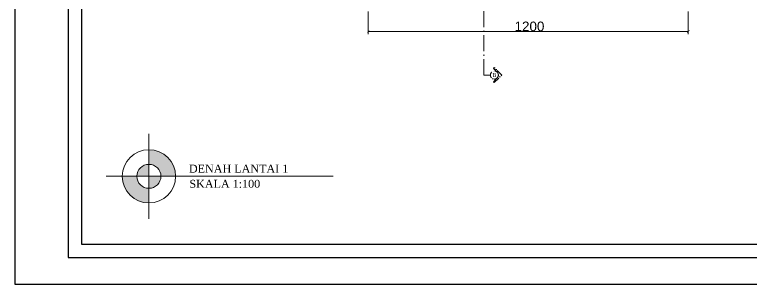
# Model space of a CAD drawing. Header units: millimetres. Extents: x -12161372 to 46643, y -9506984 to 15358.
# Drawn here: x 10984 to 13745, y 4142 to 5154 of the extents above; entities that cross this region are included whole.
import ezdxf

# ---------------------------------------------------------------- set-up
doc = ezdxf.new("R2010")
doc.units = ezdxf.units.MM
doc.linetypes.add('ACAD_ISO10W100', pattern=[18, 12, -3, 0, -3])
for name, color, linetype, lineweight in [('dimensi', 50, 'Continuous', 5), ('garis potongan', 3, 'ACAD_ISO10W100', 18), ('teks', 255, 'Continuous', 5)]:
    doc.layers.add(name, color=color, linetype=linetype, lineweight=lineweight)
doc.styles.get("Standard").update_dxf_attribs({"font": 'arial.ttf'})
doc.styles.add('teks2', font='times.ttf', dxfattribs={"height": 15})
doc.dimstyles.new('ISO-25', dxfattribs={"dimtxt": 4.5, "dimasz": 10, "dimexe": 10, "dimexo": 10, "dimtad": 1, "dimtxsty": 'Standard', "dimblk": 'ARCHTICK', "dimcen": 2.5, "dimclrt": 256, "dimadec": 0, "dimazin": 0, "dimtfac": 1, "dimtmove": 0, "dimatfit": 3, "dimfxl": 75, "dimfxlon": 1, "dimtfillclr": 256, "dimlwd": -1, "dimlwe": -1, "dimarcsym": 0})

# ---------------------------------------------------------------- blocks, each defined once
blk = doc.blocks.new('_ArchTick')
at = {"color": 0, "linetype": 'ByBlock', "const_width": 0.15}
blk.add_lwpolyline([(-0.5, -0.5), (0.5, 0.5)], dxfattribs=at)
blk = doc.blocks.new('*D90')
at = {"layer": 'Defpoints', "color": 0, "ltscale": 10, "transparency": 16777216}
for p in [(12309.2, 5290.3), (13509.2, 5290.3), (13509.2, 5091)]:
    blk.add_point(p, dxfattribs=at)
at = {"layer": 'dimensi', "color": 0, "ltscale": 10, "transparency": 16777216}
for p, q in [((12309.2, 5166), (12309.2, 5081)), ((13509.2, 5166), (13509.2, 5081)), ((12309.2, 5091), (13509.2, 5091))]:
    blk.add_line(p, q, dxfattribs=at)
at = {"layer": 'dimensi', "color": 0, "ltscale": 10, "transparency": 16777216, "xscale": 10, "yscale": 10, "zscale": 10, "rotation": 180}
blk.add_blockref('_ArchTick', (12309.2, 5091), dxfattribs=at)
at = {"layer": 'dimensi', "color": 0, "ltscale": 10, "transparency": 16777216, "xscale": 10, "yscale": 10, "zscale": 10}
blk.add_blockref('_ArchTick', (13509.2, 5091), dxfattribs=at)
at = {"layer": 'dimensi', "ltscale": 10, "transparency": 16777216, "insert": (12913.9, 5110), "char_height": 4.5, "attachment_point": 5}
blk.add_mtext('{\\H8x;1200}', dxfattribs=at)

msp = doc.modelspace()

# ---------------------------------------------------------------- hatches: boundary and pattern name
at = {"lineweight": 13}
h = msp.add_hatch(color=7, dxfattribs=at)
h.paths.add_polyline_path([(11487.125, 4547.489), (11487.125, 4592.489, 0.41421356), (11442.125, 4547.489)])
h.paths.add_polyline_path([(11532.125, 4547.489), (11487.125, 4547.489), (11487.125, 4502.489, 0.41421356)])
h.paths.add_polyline_path([(11532.125, 4547.489), (11587.125, 4547.489, 0.41421356), (11487.125, 4647.489), (11487.125, 4592.489, -0.41421356)])
h.paths.add_polyline_path([(11442.125, 4547.489), (11387.125, 4547.489, 0.41421356), (11487.125, 4447.489), (11487.125, 4502.489, -0.41421356)])

# ---------------------------------------------------------------- linework, layer by layer
at = {"color": 7, "lineweight": 13}
for p, q in [((11487.125, 4647.489), (11487.125, 4707.489)), ((11487.125, 4647.489), (11487.125, 4447.489)), ((11387.125, 4547.489), (11327.125, 4547.489)), ((11387.125, 4547.489), (11587.125, 4547.489)), ((11587.125, 4547.489), (11647.125, 4547.489)), ((11487.125, 4447.489), (11487.125, 4387.489))]:
    msp.add_line(p, q, dxfattribs=at)
at = {"color": 0, "lineweight": 13}
msp.add_line((11587.125, 4547.489), (11981.66, 4547.489), dxfattribs=at)
at = {"lineweight": 13}
msp.add_line((11981.66, 4547.489), (12178.33, 4547.489), dxfattribs=at)
for points in [[(10983.995, 4142.317), (15183.995, 4142.317), (15183.995, 7112.317), (10983.995, 7112.317)], [(11183.995, 4242.317), (15083.995, 4242.317), (15083.995, 7012.317), (11183.995, 7012.317)], [(11233.995, 4292.317), (14483.995, 4292.317), (14483.995, 6962.317), (11233.995, 6962.317)]]:
    msp.add_lwpolyline(points, close=True)
at = {"color": 7, "lineweight": 13}
for radius in [100, 45]:
    msp.add_circle((11487.125, 4547.489), radius, dxfattribs=at)
at = {"layer": 'garis potongan', "ltscale": 5}
msp.add_lwpolyline([(12767.298, 4927.483), (12742.298, 4927.483), (12742.298, 6747.971), (12767.298, 6747.971)], dxfattribs=at)
at = {"layer": 'garis potongan', "ltscale": 2}
msp.add_lwpolyline([(12791.032, 4915.288), (12778.479, 4902.734), (12782.014, 4899.199), (12810.298, 4927.483), (12782.014, 4955.767), (12778.479, 4952.232), (12791.032, 4939.678)], dxfattribs=at)
msp.add_circle((12782.298, 4927.483), 15, dxfattribs=at)

# ---------------------------------------------------------------- texts
at = {"color": 0, "lineweight": 13, "char_height": 30}
for s, insert, width, attachment_point in [('{\\fTimes New Roman|b0|i0|c0|p18;DENAH LANTAI 1}', (11637.097, 4576.266), 397.08629, 4), ('{\\fTimes New Roman|b0|i0|c0|p18;SKALA 1:100}', (11638.818, 4534.373), 291.31255, 1)]:
    msp.add_mtext(s, dxfattribs=dict(at, insert=insert, width=width, attachment_point=attachment_point))
at = {"layer": 'teks', "ltscale": 2, "insert": (12782.298, 4927.483), "char_height": 15, "attachment_point": 5, "style": 'teks2'}
msp.add_mtext_dynamic_manual_height_columns('B', width=35.65071, gutter_width=15, heights=[0], dxfattribs=at)

# ---------------------------------------------------------------- dimensions: what is measured, and where the dimension line sits
at = {"layer": 'dimensi', "ltscale": 10}
dim = msp.add_linear_dim(base=(13509.183, 5091.028), p1=(12309.183, 5290.262), p2=(13509.183, 5290.262), text='{\\H8x;<>}', dimstyle='ISO-25', dxfattribs=at)
dim.commit()
dim.dimension.update_dxf_attribs({"geometry": '*D90', "text_midpoint": (12913.928, 5091.028), "dimtype": 160})

doc.saveas('drawing.dxf')
